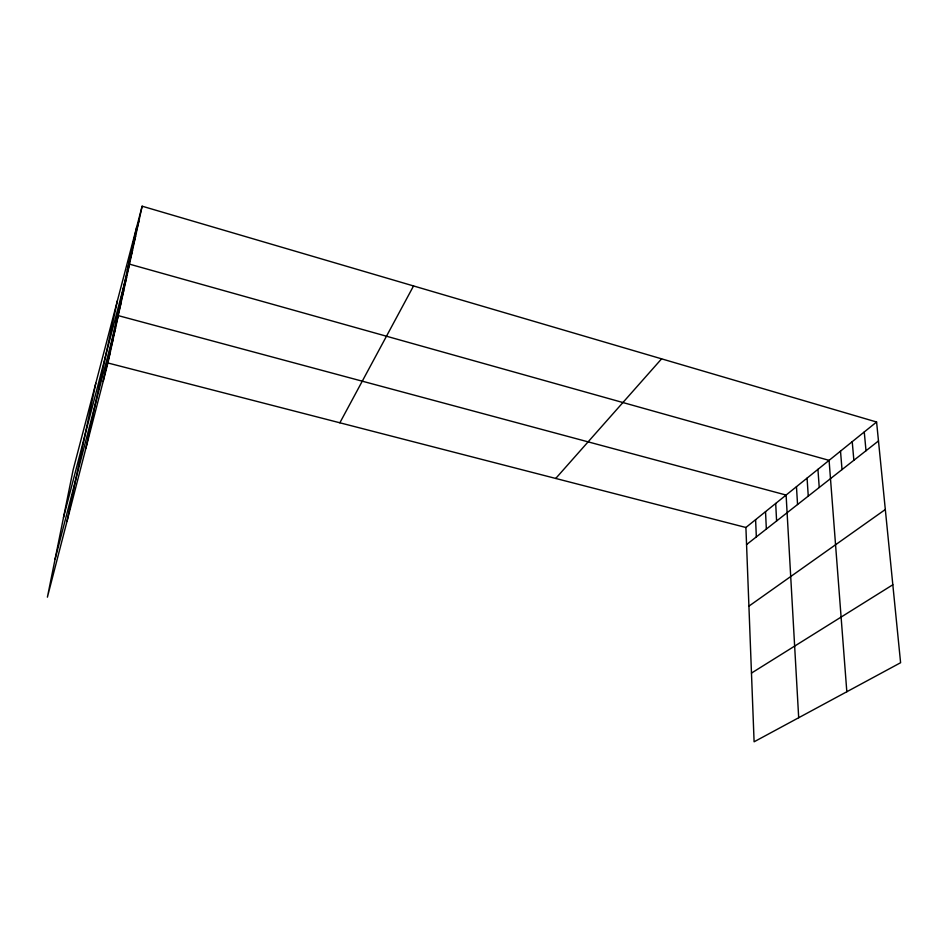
<?xml version="1.0" encoding="UTF-8"?>
<svg xmlns="http://www.w3.org/2000/svg" width="948" height="948" viewBox="0 0 948 948"><rect width="100%" height="100%" fill="white"/><g stroke="black" fill="none" stroke-linecap="round" stroke-linejoin="round"><path stroke-width="1.42" d="M67 521.329L95.795 383.265M85.924 448.12L117.386 300.777M103.178 381.404L136.82 226.536M142.141 206.202L73.126 469.888L47.4 597.169L107.93 362.989L142.141 206.202L876.592 422.014L900.6 662.723L754.098 741.798L745.91 527.491L876.592 422.014M121.486 297.103L126.57 277.574M118.69 309.996L123.726 290.621M115.964 322.51L120.953 303.301M55.055 559.284L118.263 315.625L786.105 495.057L798.69 717.731M110.679 346.861L115.573 327.972M108.108 358.7L112.954 339.976M105.607 370.218L110.406 351.637M133.561 241.539L138.835 221.358M130.409 256.067L135.623 236.052M127.34 270.156L132.519 250.308M63.492 517.549L129.497 264.148L829.085 460.361L846.825 691.744M339.858 422.796L413.541 285.952M555.718 478.456L661.586 358.842M746.562 544.579L878.476 440.95M748.92 606.139L885.314 509.514M751.468 673.092L892.826 584.762M107.93 362.989L745.91 527.491M864.256 431.98L866.01 450.75M852.228 441.685L853.864 460.29M840.509 451.141L842.025 469.592M817.934 469.355L819.238 487.497M807.068 478.136L808.265 496.112M796.462 486.691L797.552 504.526M775.689 503.459L776.602 520.985M765.534 511.659L766.351 529.043M755.603 519.67L756.338 536.912"/></g></svg>
